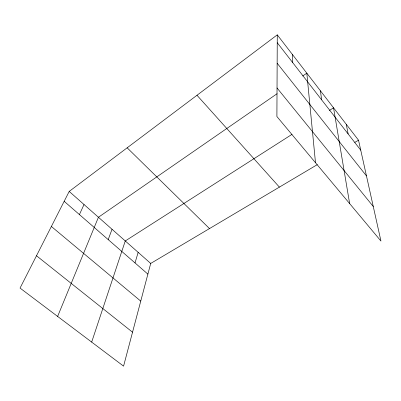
<?xml version="1.0" encoding="UTF-8"?>
<svg xmlns="http://www.w3.org/2000/svg" width="401" height="401" viewBox="0 0 401 401"><rect width="100%" height="100%" fill="white"/><g stroke="black" fill="none" stroke-linecap="round" stroke-linejoin="round"><path stroke-width="0.6" d="M277.271 34.857L276.901 116.536L380.95 241.051L358.529 140.19L277.271 34.857L69.198 191.427L20.05 288.088L123.573 366.143L150.706 263.437L317.306 164.636M135.017 262.921L138.155 252.349M91.674 342.093L125.267 240.966L292.028 134.345M108.205 239.603L112.034 229.272M57.624 316.419L98.43 217.257L277.096 93.714M79.423 214.575L84.025 204.525M302.72 75.995L306.82 73.157L315.492 162.716M329.396 110.45L333.542 107.799L349.642 203.588M354.79 142.405L358.529 140.19M36.491 255.753L132.541 332.203M51.378 226.475L140.751 301.116M64.17 201.307L147.884 274.114M69.198 191.427L150.706 263.437M127.157 147.814L209.497 228.57M196.986 95.268L279.397 187.117M277.031 87.979L373.271 206.5M277.141 63.218L366.474 175.929M277.236 42.717L360.75 150.174M346.243 124.26L348.153 133.969M320.409 90.776L321.637 99.844M292.314 54.356L292.735 62.661"/></g></svg>
